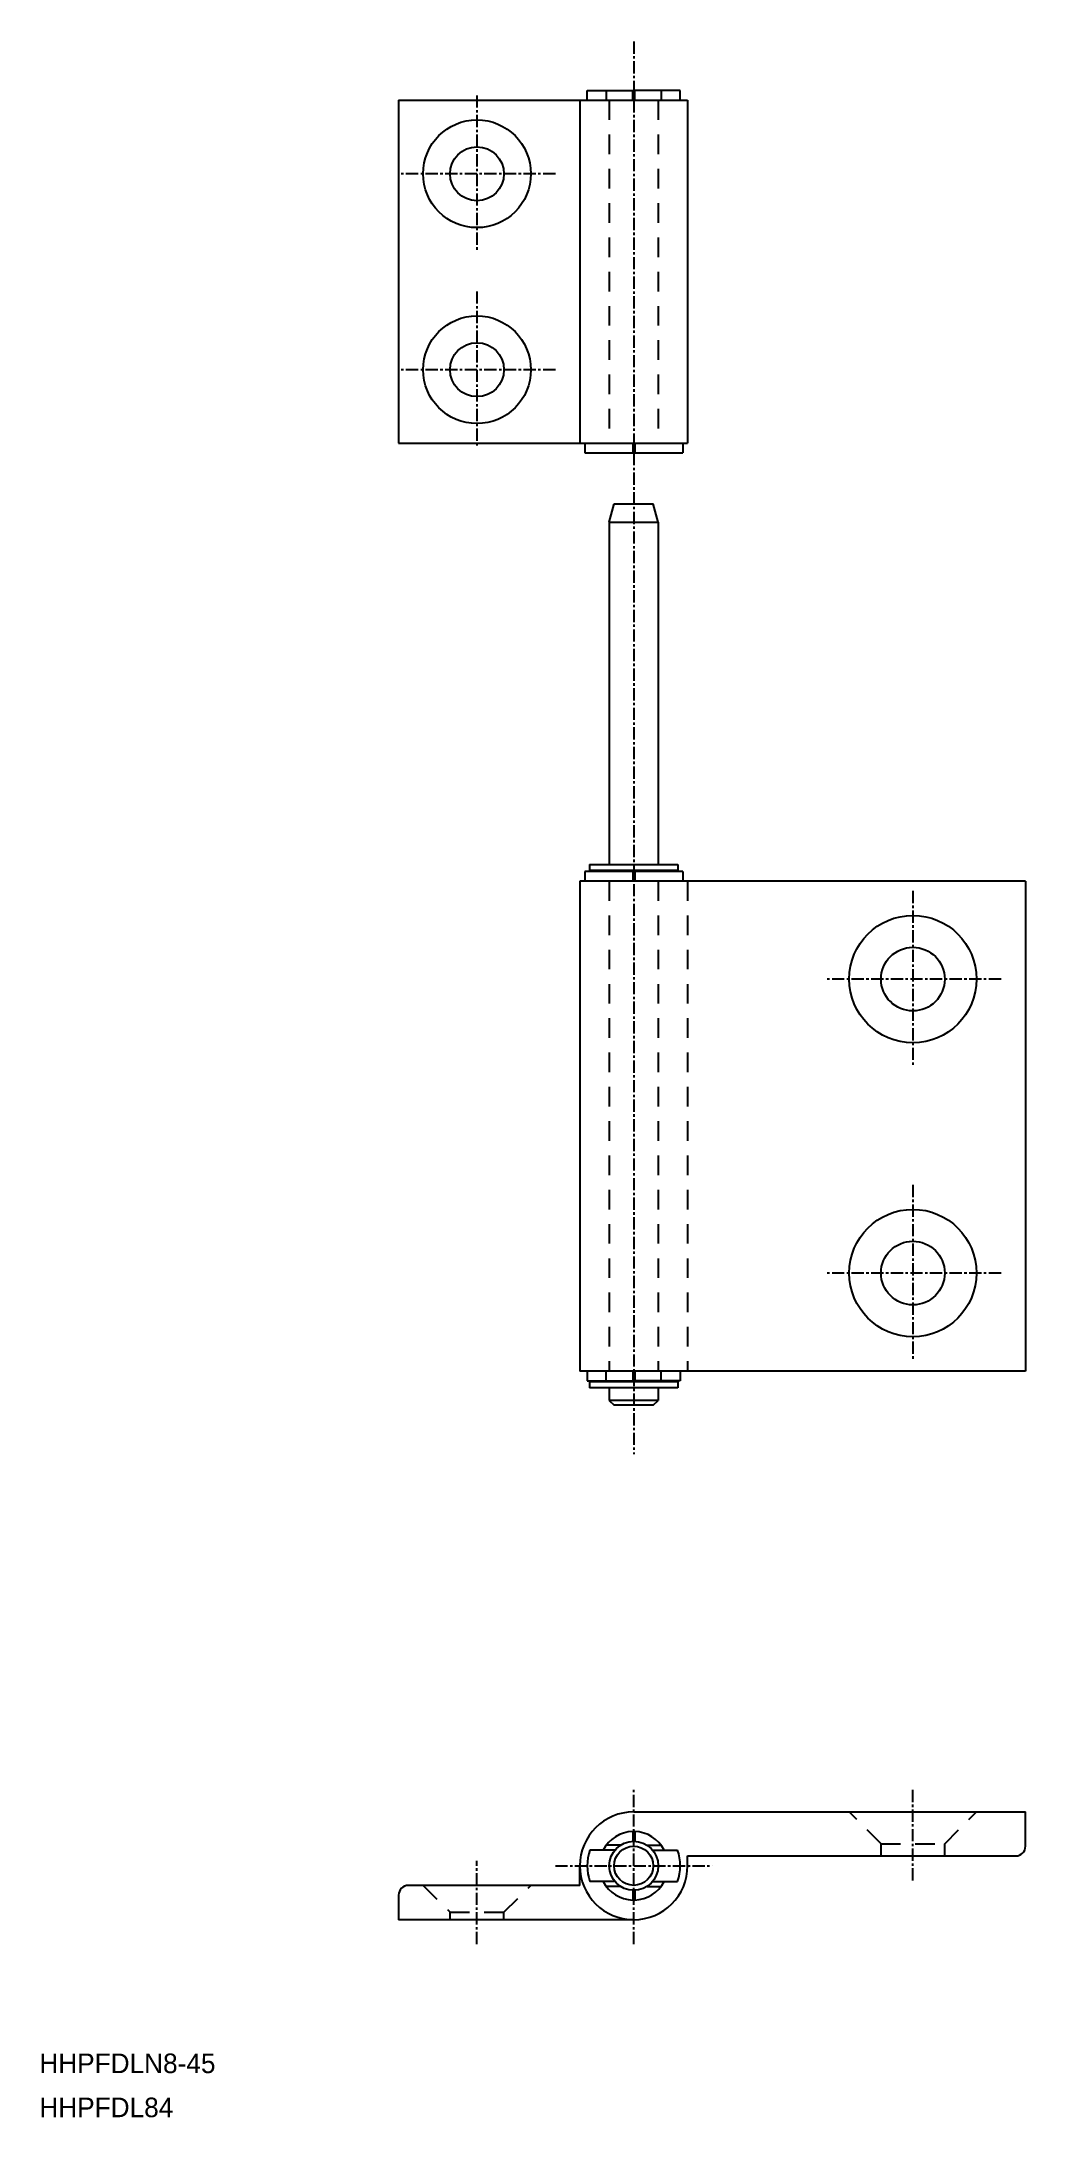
# Model space of a CAD drawing. Extents: x 0 to 101, y 1 to 213.
import ezdxf

# ---------------------------------------------------------------- set-up
doc = ezdxf.new("R2010")
doc.units = 0
doc.linetypes.add('CENTER', pattern=[2, 1.25, -0.25, 0.25, -0.25])
doc.linetypes.add('DASHED', pattern=[3.5, 2, -1.5])
doc.layers.get('0').update_dxf_attribs({"linetype": 'CONTINUOUS'})
doc.layers.add('CENTER', color=1, linetype='CENTER')

msp = doc.modelspace()

# ---------------------------------------------------------------- linework, layer by layer
at = {"color": 7, "linetype": 'CONTINUOUS'}
for p, q in [((55.93, 206.67), (55.93, 207.67)), ((55.93, 207.67), (60.58, 207.67)), ((57.88, 207.67), (57.88, 206.67)), ((60.58, 206.67), (60.58, 207.67)), ((60.78, 206.67), (60.78, 207.67)), ((65.43, 207.67), (60.78, 207.67)), ((63.48, 207.67), (63.48, 206.67)), ((65.43, 206.67), (65.43, 207.67)), ((36.68, 206.67), (66.18, 206.67)), ((36.68, 206.67), (36.68, 171.67)), ((55.18, 206.67), (55.18, 171.67)), ((66.18, 206.67), (66.18, 171.67)), ((36.68, 171.67), (66.18, 171.67)), ((55.68, 171.67), (55.68, 170.67)), ((60.58, 171.67), (60.58, 170.67)), ((60.78, 171.67), (60.78, 170.67)), ((65.68, 171.67), (65.68, 170.67)), ((55.68, 170.67), (65.68, 170.67)), ((58.18, 163.6), (58.68, 165.47)), ((58.68, 165.47), (62.68, 165.47)), ((63.18, 163.6), (62.68, 165.47)), ((58.18, 163.6), (63.18, 163.6)), ((58.18, 163.6), (58.18, 128.67)), ((63.18, 163.6), (63.18, 128.67)), ((55.68, 127.97), (55.68, 126.97)), ((60.58, 127.97), (55.68, 127.97)), ((56.18, 128.67), (56.18, 128.07)), ((56.18, 128.67), (65.18, 128.67)), ((65.18, 128.07), (56.18, 128.07)), ((60.58, 127.97), (60.58, 126.97)), ((65.68, 127.97), (60.78, 127.97)), ((60.78, 127.97), (60.78, 126.97)), ((65.18, 128.67), (65.18, 128.07)), ((65.68, 127.97), (65.68, 126.97)), ((55.18, 126.97), (55.18, 76.97)), ((100.68, 126.97), (55.18, 126.97)), ((100.68, 126.97), (100.68, 76.97)), ((100.68, 76.97), (55.18, 76.97)), ((55.93, 76.97), (55.93, 75.97)), ((57.88, 75.97), (57.88, 76.97)), ((60.58, 76.97), (60.58, 75.97)), ((60.78, 76.97), (60.78, 75.97)), ((63.48, 75.97), (63.48, 76.97)), ((65.43, 76.97), (65.43, 75.97)), ((55.93, 75.97), (60.58, 75.97)), ((56.18, 75.87), (56.18, 75.27)), ((65.18, 75.87), (56.18, 75.87)), ((65.18, 75.27), (56.18, 75.27)), ((58.18, 75.27), (58.18, 73.97)), ((65.43, 75.97), (60.78, 75.97)), ((63.18, 75.27), (63.18, 73.97)), ((65.18, 75.87), (65.18, 75.27)), ((58.18, 73.97), (58.68, 73.47)), ((63.18, 73.97), (58.18, 73.97)), ((62.68, 73.47), (58.68, 73.47)), ((62.68, 73.47), (63.18, 73.97)), ((60.68, 31.97), (100.68, 31.97)), ((100.68, 28.47), (100.68, 31.97)), ((60.58, 29.97), (60.58, 28.97)), ((60.78, 29.97), (60.78, 28.97)), ((58.76, 28.07), (56.21, 28.07)), ((59.32, 28.57), (57.88, 28.57)), ((62.04, 28.57), (63.48, 28.57)), ((62.6, 28.07), (65.15, 28.07)), ((55.18, 24.47), (55.18, 26.47)), ((66.18, 26.47), (66.18, 27.47)), ((66.18, 27.47), (99.68, 27.47)), ((36.68, 23.47), (36.68, 20.97)), ((55.18, 24.47), (37.68, 24.47)), ((58.76, 24.87), (56.21, 24.87)), ((59.32, 24.37), (57.88, 24.37)), ((60.58, 23.97), (60.58, 22.97)), ((60.78, 23.97), (60.78, 22.97)), ((62.04, 24.37), (63.48, 24.37)), ((62.6, 24.87), (65.15, 24.87)), ((60.68, 20.97), (36.68, 20.97))]:
    msp.add_line(p, q, dxfattribs=at)
at = {"color": 3, "linetype": 'DASHED'}
for p, q in [((58.18, 206.67), (58.18, 171.67)), ((63.18, 206.67), (63.18, 171.67)), ((58.18, 126.97), (58.18, 76.97)), ((63.18, 126.97), (63.18, 76.97)), ((66.18, 126.97), (66.18, 76.97)), ((85.93, 28.72), (82.68, 31.97)), ((92.43, 28.72), (95.68, 31.97)), ((85.93, 27.47), (85.93, 28.72)), ((85.93, 28.72), (92.43, 28.72)), ((92.43, 27.47), (92.43, 28.72)), ((39.18, 24.47), (41.93, 21.72)), ((47.43, 21.72), (50.18, 24.47)), ((41.93, 20.97), (41.93, 21.72)), ((41.93, 21.72), (47.43, 21.72)), ((47.43, 20.97), (47.43, 21.72))]:
    msp.add_line(p, q, dxfattribs=at)
at = {"color": 7, "linetype": 'CONTINUOUS'}
for centre, radius in [((44.68, 199.17), 5.5), ((44.68, 199.17), 2.75), ((44.68, 179.17), 5.5), ((44.68, 179.17), 2.75), ((89.18, 116.97), 6.5), ((89.18, 116.97), 3.25), ((89.18, 86.97), 6.5), ((89.18, 86.97), 3.25), ((60.68, 26.47), 2.5), ((60.68, 26.47), 2)]:
    msp.add_circle(centre, radius, dxfattribs=at)
for centre, radius, start, end in [((60.68, 26.47), 5.5, 90, 0), ((60.68, 26.47), 3.5, 91.6372, 152.7971), ((60.68, 26.47), 3.5, 27.2029, 88.3628), ((60.68, 26.47), 4.75, 160.3154, 199.6846), ((60.68, 26.47), 4.75, 340.3154, 19.6846), ((99.68, 28.47), 1, 270, 0), ((37.68, 23.47), 1, 90, 180), ((60.68, 26.47), 3.5, 207.2024, 268.3628), ((60.68, 26.47), 3.5, 271.6372, 332.7976)]:
    msp.add_arc(centre, radius, start, end, dxfattribs=at)
at = {"layer": 'CENTER', "color": 1, "linetype": 'CENTER'}
for p, q in [((60.68, 212.67), (60.68, 68.47)), ((44.68, 207.17), (44.68, 191.17)), ((52.68, 199.17), (36.68, 199.17)), ((44.68, 187.17), (44.68, 171.17)), ((52.68, 179.17), (36.68, 179.17)), ((89.18, 125.97), (89.18, 107.97)), ((98.18, 116.97), (80.18, 116.97)), ((89.18, 95.97), (89.18, 77.97)), ((98.18, 86.97), (80.18, 86.97)), ((60.68, 18.47), (60.68, 34.47)), ((89.18, 24.97), (89.18, 34.47)), ((44.68, 18.47), (44.68, 26.97)), ((52.68, 26.47), (68.68, 26.47))]:
    msp.add_line(p, q, dxfattribs=at)

# ---------------------------------------------------------------- texts
for s, p in [('HHPFDLN8-45', (0, 5.31)), ('HHPFDL84', (0, 0.81))]:
    msp.add_text(s, height=2).set_placement(p)

doc.saveas('drawing.dxf')
